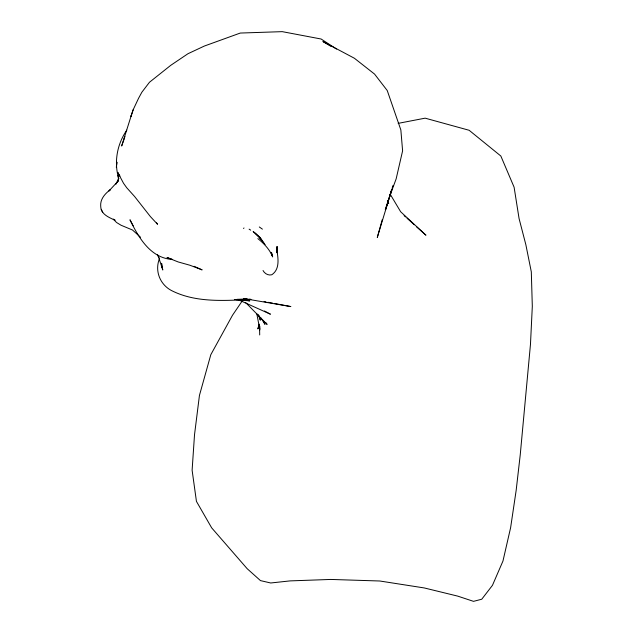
<?xml version="1.0" encoding="UTF-8"?>
<svg xmlns="http://www.w3.org/2000/svg" width="633" height="633" viewBox="0 0 633 633"><rect width="100%" height="100%" fill="white"/><g stroke="black" fill="none" stroke-linecap="round" stroke-linejoin="round"><path stroke-width="0.95" d="M277.025 249.109L277.127 246.498L277.048 248.31M161.708 263.732L161.724 265.71M159.587 258.375C154.515 270.473 159.753 284.114 171.06 290.318C195.534 302.985 224.185 300.556 250.771 299.496M385.774 209.278L391.867 189.322L385.283 209.523M259.174 324.167L257.86 328.907L259.214 325.188M382.229 219.714L377.3 237.43L391.867 189.322M392.136 188.373L392.935 185.548M391.257 190.857L389.643 196.459L396.155 178.862L402.604 150.828L400.855 129.955L387.238 90.527L374.546 74.077L354.393 58.252L322.909 41.533L331.194 46.494M133.136 109.818L130.976 116.417L133.136 109.818L138.54 98.321L141.863 92.228L149.467 82.266L170.72 65.349L187.961 53.726L204.317 46.059L240.271 33.051L282.255 31.65L321.129 39.017L336.463 49.034M131.34 115.293L121.655 146.001L124.424 138.311M124.171 138.311L124.994 136.586M126.806 130.145C116.978 144.348 113.813 162.341 118.775 178.791L117.96 175.468M241.948 301.371L232.501 315.258L210.813 354.694L199.442 395.411L194.513 434.792L192.115 470.232L196.436 501.368L211.667 527.851L247.179 568.703L260.472 580.611L270.718 582.985L290.088 580.896L330.75 579.44L379.784 580.999L424.276 587.946L457.699 596.112L473.516 601.35L481.753 599.229L492.458 585.327L502.966 561.02L510.625 527.637L516.148 490.488L520.239 454.834L530.47 344.328L532.313 306.317L531.309 271.858L525.849 244.686L519.068 218.551L514.107 187.218L500.838 156.019L469.14 130.279L425.147 118.165L398.149 123.364M243.523 228.458L244.006 227.975M236.956 299.338L244.354 299.274L234.392 299.551L250.652 299.583M236.212 299.718L249.79 300.889L243.048 299.726M247.194 298.911L243.578 298.515L290.864 306.578L274.587 303.531M249.006 299.1L250.81 299.298M264.056 301.561L265.971 301.925M267.886 302.281L272.673 303.175M194.054 266.303L202.133 269.887L189.955 265.251L178.142 261.935L167.017 257.489L172.469 259.467C150.456 258.169 138.564 237.525 129.979 219.793L133.175 225.775M238.048 299.615L270.441 314.205L264.452 310.985M249.125 229.138L250.676 230.143M259.308 226.97L262.41 229.154M140.502 237.233L132.519 230.024L121.045 225.237L116.559 222.499L113.307 219.145L115.095 220.244C108.844 217.388 100.6 214.207 100.694 205.962C100.164 199.142 105.054 193.595 110.197 189.821L108.947 190.968L117.271 182.003L115.902 184.084L118.339 179.487L118.039 181.544L118.474 178.189L118.521 180.183L118.3 176.852M255.226 233.237L253.137 231.536L260.076 237.636L255.226 233.237L261.991 240.477L259.657 237.43L264.982 244.631L259.53 236.877M257.845 238.601C263.993 243.531 269.777 249.497 272.665 256.927L271.153 252.591L271.731 254.284M404.115 215.647L405.571 216.945M407.027 218.25L414.299 224.77M416.482 226.733L425.946 235.207L400.665 211.762L390.221 194.268M245.651 302.566L267.094 324.397L265.971 322.814M263.035 270.52C264.649 273.67 268.297 275.735 271.818 274.754C280.704 268.788 277.855 256.523 276.455 247.677L277.064 252.812L276.843 246.997L276.89 249.837M156.58 222.816L157.538 224.288L150.377 216.565L134.655 196.57L126.703 187.716L123.538 183.293L117.706 172.35L119.953 176.093M260.851 317.853L264.99 324.341L263.328 320.836M101.225 209.381L102.712 212.292M157.617 254.933L158.899 257.536L157.68 255.059M158.361 256.46L162.8 269.998L161.518 264.578L162.008 267.53L161.803 266.105M258.351 314.656L260.345 320.171L258.826 315.63M256.745 313.47L259.886 329.896M161.637 264.8L161.7 265.385M271.842 253.089L272.016 255.123M259.759 326.106L259.854 328.954M259.562 326.288L259.696 334.96M161.668 263.304L161.684 264.879M116.464 166.194L116.377 167.436L116.907 162.175L116.464 166.194M388.646 203.478L387.879 200.661L388.646 203.478"/></g></svg>
